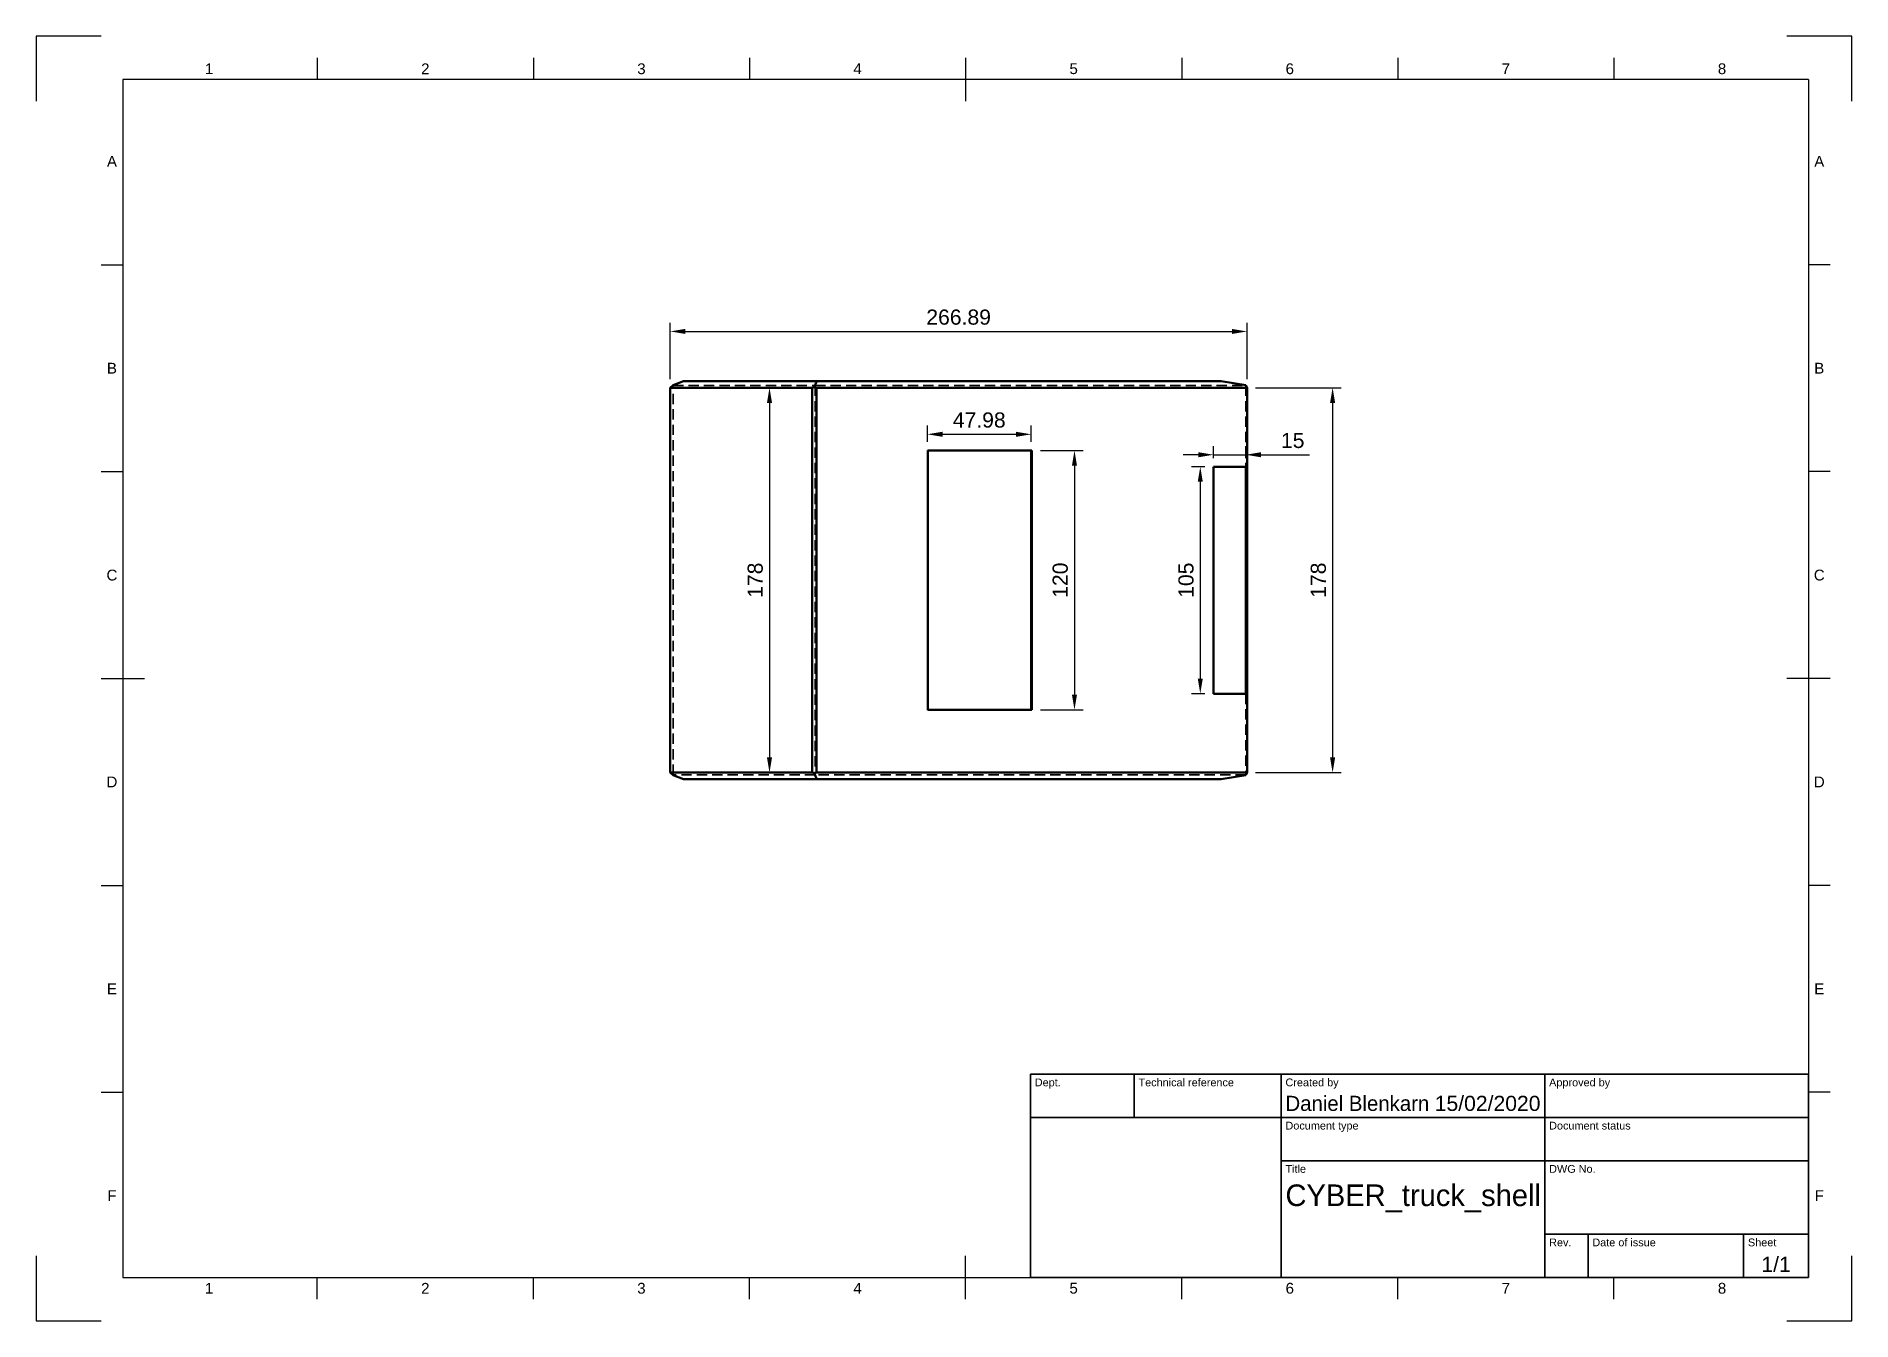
# Model space of a CAD drawing. Header units: millimetres. Extents: x 0 to 420, y 0 to 297.
import ezdxf
from ezdxf.enums import TextEntityAlignment as Align

# ---------------------------------------------------------------- set-up
doc = ezdxf.new("R2010")
doc.units = ezdxf.units.MM
doc.header["$LTSCALE"] = 0.75
doc.linetypes.add('HIDDEN2', pattern=[4.7625, 3.175, -1.5875])
for name, color, linetype, lineweight in [('Border', 7, 'Continuous', 25), ('Dimensions', 7, 'Continuous', 25), ('Hidden', 7, 'HIDDEN2', 35), ('TitleBlock', 7, 'Continuous', 35), ('Visible', 7, 'Continuous', 50)]:
    doc.layers.add(name, color=color, linetype=linetype, lineweight=lineweight)
doc.styles.add('FusionTitle', font='')
doc.styles.get("Standard").update_dxf_attribs({"font": 'arial.ttf'})
doc.styles.get('FusionTitle').set_extended_font_data('Arial Unicode MS')
doc.dimstyles.new('ISO-25', dxfattribs={"dimtxt": 3.5, "dimasz": 3.5, "dimexe": 2, "dimexo": 2, "dimgap": 1.5, "dimtad": 1, "dimzin": 12, "dimdsep": 46, "dimtxsty": 'Standard', "dimcen": 0, "dimclrd": 256, "dimclre": 256, "dimclrt": 256, "dimazin": 3, "dimtp": 0.1, "dimtm": 0.1, "dimtfac": 0.714, "dimtmove": 0, "dimatfit": 3, "dimfxl": 1, "dimtzin": 12, "dimarcsym": 0})

# ---------------------------------------------------------------- blocks, each defined once
blk = doc.blocks.new('ISO_A3_SHEET')
at = {"layer": 'Border'}
for p, q in [((15, 297), (0, 297)), ((0, 297), (0, 282)), ((420, 297), (405, 297)), ((420, 282), (420, 297)), ((65, 292), (65, 287)), ((115, 292), (115, 287)), ((165, 292), (165, 287)), ((215, 292), (215, 282)), ((265, 292), (265, 287)), ((315, 292), (315, 287)), ((365, 292), (365, 287)), ((410, 287), (20, 287)), ((20, 287), (20, 10)), ((410, 287), (410, 10)), ((15, 244.16666), (20, 244.16666)), ((415, 244.16666), (410, 244.16666)), ((15, 196.33333), (20, 196.33333)), ((415, 196.33333), (410, 196.33333)), ((15, 148.5), (25, 148.5)), ((415, 148.5), (405, 148.5)), ((15, 100.66667), (20, 100.66667)), ((415, 100.66667), (410, 100.66667)), ((15, 52.83334), (20, 52.83334)), ((415, 52.83334), (410, 52.83334)), ((0, 15), (0, 0)), ((215, 5), (215, 15)), ((420, 0), (420, 15)), ((20, 10), (410, 10)), ((65, 5), (65, 10)), ((115, 5), (115, 10)), ((165, 5), (165, 10)), ((265, 5), (265, 10)), ((315, 5), (315, 10)), ((365, 5), (365, 10)), ((0, 0), (15, 0)), ((405, 0), (420, 0))]:
    blk.add_line(p, q, dxfattribs=at)
at = {"layer": 'Border', "style": 'FusionTitle'}
for s, p in [('1', (40, 289.5)), ('2', (90, 289.5)), ('3', (140, 289.5)), ('4', (190, 289.5)), ('5', (240, 289.5)), ('6', (290, 289.5)), ('7', (340, 289.5)), ('8', (390, 289.5)), ('A', (17.5, 268.08333)), ('A', (412.5, 268.08333)), ('B', (17.5, 220.25)), ('B', (412.5, 220.25)), ('C', (17.5, 172.41667)), ('C', (412.5, 172.41667)), ('D', (17.5, 124.58334)), ('D', (412.5, 124.58334)), ('E', (17.5, 76.75001)), ('E', (412.5, 76.75001)), ('F', (17.5, 28.91668)), ('F', (412.5, 28.91668)), ('1', (40, 7.5)), ('2', (90, 7.5)), ('3', (140, 7.5)), ('4', (190, 7.5)), ('5', (240, 7.5)), ('6', (290, 7.5)), ('7', (340, 7.5)), ('8', (390, 7.5))]:
    blk.add_text(s, height=2.5, dxfattribs=at).set_placement(p, align=Align.MIDDLE)
blk = doc.blocks.new('ISO_TITLEBLOCK')
at = {"layer": 'TitleBlock'}
for p, q in [((0, 47), (-180, 47)), ((-180, 47), (-180, 0)), ((-156, 37), (-156, 47)), ((-122, 0), (-122, 47)), ((-61, 0), (-61, 47)), ((0, 0), (0, 47)), ((-180, 37), (0, 37)), ((-122, 27), (0, 27)), ((-61, 10), (0, 10)), ((-51, 0), (-51, 10)), ((-15, 0), (-15, 10)), ((-180, 0), (0, 0))]:
    blk.add_line(p, q, dxfattribs=at)
at = {"layer": 'TitleBlock', "style": 'FusionTitle'}
for s, p in [('Dept.', (-179, 46)), ('Technical reference', (-155, 46)), ('Created by', (-121, 46)), ('Approved by', (-60, 46)), ('Document type', (-121, 36)), ('Document status', (-60, 36)), ('Title', (-121, 26)), ('DWG No.', (-60, 26)), ('Rev.', (-60, 9)), ('Date of issue', (-50, 9)), ('Sheet', (-14, 9))]:
    blk.add_text(s, height=1.8, dxfattribs=at).set_placement(p, align=Align.TOP_LEFT)
for tag, p, height in [('DEPT', (-179, 38.5), 3.5), ('TECHNICAL_REFERENCE', (-155, 38.5), 3.5), ('CREATED_BY', (-121, 38.5), 3.5), ('APPROVED_BY', (-60, 38.5), 3.5), ('DOCUMENT_TYPE', (-121, 28.5), 3.5), ('DOCUMENT_STATUS', (-60, 28.5), 3.5), ('TITLE_1', (-121, 16.5), 5), ('TITLE_2', (-121, 9), 5), ('TITLE_3', (-121, 1.5), 5), ('DATE_OF_ISSUE', (-50, 1.5), 3.5)]:
    blk.add_attdef(tag, p, '', height=height, dxfattribs=at)
for tag, p in [('CREATED_DATE', (-62, 38.5)), ('APPROVED_DATE', (-1, 38.5))]:
    blk.add_attdef(tag, text='', height=3.5, dxfattribs=at).set_placement(p, align=Align.RIGHT)
for tag, height, p in [('DRAWING_NUMBER', 5, (-30.5, 16.6)), ('REV', 3.5, (-56, 3.1)), ('SHEET', 3.5, (-7.5, 3.1))]:
    blk.add_attdef(tag, text='', height=height, dxfattribs=at).set_placement(p, align=Align.MIDDLE)
blk = doc.blocks.new('*D11')
at = {"layer": 'Defpoints', "color": 0, "transparency": 16777216}
for p in [(230.148232, 204.972038), (206.155986, 201.232461), (230.148232, 201.232461)]:
    blk.add_point(p, dxfattribs=at)
at = {"layer": 'Dimensions', "lineweight": -2, "transparency": 16777216}
for p, q in [((206.155986, 203.232461), (206.155986, 206.972038)), ((230.148232, 203.232461), (230.148232, 206.972038)), ((209.655986, 204.972038), (226.648232, 204.972038))]:
    blk.add_line(p, q, dxfattribs=at)
at = {"layer": 'Dimensions', "transparency": 16777216}
for points in [[(209.655986, 205.555371), (209.655986, 204.388705), (206.155986, 204.972038)], [(226.648232, 205.555371), (226.648232, 204.388705), (230.148232, 204.972038)]]:
    blk.add_solid(points, dxfattribs=at)
at = {"layer": 'Dimensions', "transparency": 16777216, "insert": (218.152109, 208.259044), "char_height": 3.5, "attachment_point": 5}
blk.add_mtext('47.98', dxfattribs=at)
blk = doc.blocks.new('*D12')
at = {"layer": 'Defpoints', "color": 0, "transparency": 16777216}
for p in [(230.288763, 201.232461), (230.288763, 141.232461), (240.188258, 141.232461)]:
    blk.add_point(p, dxfattribs=at)
at = {"layer": 'Dimensions', "lineweight": -2, "transparency": 16777216}
for p, q in [((232.288763, 201.232461), (242.188258, 201.232461)), ((240.188258, 197.732461), (240.188258, 144.732461)), ((232.288763, 141.232461), (242.188258, 141.232461))]:
    blk.add_line(p, q, dxfattribs=at)
at = {"layer": 'Dimensions', "transparency": 16777216}
for points in [[(239.604924, 197.732461), (240.771591, 197.732461), (240.188258, 201.232461)], [(239.604924, 144.732461), (240.771591, 144.732461), (240.188258, 141.232461)]]:
    blk.add_solid(points, dxfattribs=at)
at = {"layer": 'Dimensions', "transparency": 16777216, "insert": (236.901252, 171.232461), "char_height": 3.5, "attachment_point": 5, "rotation": 90}
blk.add_mtext('120', dxfattribs=at)
blk = doc.blocks.new('*D13')
at = {"layer": 'Defpoints', "color": 0, "transparency": 16777216}
for p in [(272.324839, 197.482461), (269.293105, 144.982461), (272.324839, 144.982461)]:
    blk.add_point(p, dxfattribs=at)
at = {"layer": 'Dimensions', "lineweight": -2, "transparency": 16777216}
for p, q in [((270.324839, 197.482461), (267.293105, 197.482461)), ((269.293105, 193.982461), (269.293105, 148.482461)), ((270.324839, 144.982461), (267.293105, 144.982461))]:
    blk.add_line(p, q, dxfattribs=at)
at = {"layer": 'Dimensions', "transparency": 16777216}
for points in [[(268.709772, 193.982461), (269.876438, 193.982461), (269.293105, 197.482461)], [(268.709772, 148.482461), (269.876438, 148.482461), (269.293105, 144.982461)]]:
    blk.add_solid(points, dxfattribs=at)
at = {"layer": 'Dimensions', "transparency": 16777216, "insert": (266.0061, 171.232461), "char_height": 3.5, "attachment_point": 5, "rotation": 90}
blk.add_mtext('105', dxfattribs=at)
blk = doc.blocks.new('*D14')
at = {"layer": 'Defpoints', "color": 0, "transparency": 16777216}
for p in [(272.324839, 197.482461), (279.824839, 200.240618), (279.824839, 197.482461)]:
    blk.add_point(p, dxfattribs=at)
at = {"layer": 'Dimensions', "lineweight": -2, "transparency": 16777216}
for p, q in [((272.324839, 199.482461), (272.324839, 202.240618)), ((279.824839, 199.482461), (279.824839, 202.240618)), ((268.824839, 200.240618), (265.324839, 200.240618)), ((272.324839, 200.240618), (279.824839, 200.240618)), ((283.324839, 200.240618), (294.535275, 200.240618))]:
    blk.add_line(p, q, dxfattribs=at)
at = {"layer": 'Dimensions', "transparency": 16777216}
for points in [[(268.824839, 200.823951), (268.824839, 199.657284), (272.324839, 200.240618)], [(283.324839, 200.823951), (283.324839, 199.657284), (279.824839, 200.240618)]]:
    blk.add_solid(points, dxfattribs=at)
at = {"layer": 'Dimensions', "transparency": 16777216, "insert": (290.680057, 203.527623), "char_height": 3.5, "attachment_point": 5}
blk.add_mtext('15', dxfattribs=at)
blk = doc.blocks.new('*D15')
at = {"layer": 'Defpoints', "color": 0, "transparency": 16777216}
for p in [(280.1059, 215.732461), (280.1059, 126.732461), (299.90489, 126.732461)]:
    blk.add_point(p, dxfattribs=at)
at = {"layer": 'Dimensions', "lineweight": -2, "transparency": 16777216}
for p, q in [((282.1059, 215.732461), (301.90489, 215.732461)), ((299.90489, 212.232461), (299.90489, 130.232461)), ((282.1059, 126.732461), (301.90489, 126.732461))]:
    blk.add_line(p, q, dxfattribs=at)
at = {"layer": 'Dimensions', "transparency": 16777216}
for points in [[(299.321556, 212.232461), (300.488223, 212.232461), (299.90489, 215.732461)], [(299.321556, 130.232461), (300.488223, 130.232461), (299.90489, 126.732461)]]:
    blk.add_solid(points, dxfattribs=at)
at = {"layer": 'Dimensions', "transparency": 16777216, "insert": (296.617884, 171.232461), "char_height": 3.5, "attachment_point": 5, "rotation": 90}
blk.add_mtext('178', dxfattribs=at)
blk = doc.blocks.new('*D16')
at = {"layer": 'Defpoints', "color": 0, "transparency": 16777216}
for p in [(280.1059, 228.759417), (146.660912, 215.732461), (280.1059, 215.732461)]:
    blk.add_point(p, dxfattribs=at)
at = {"layer": 'Dimensions', "lineweight": -2, "transparency": 16777216}
for p, q in [((146.660912, 217.732461), (146.660912, 230.759417)), ((150.160912, 228.759417), (276.6059, 228.759417)), ((280.1059, 217.732461), (280.1059, 230.759417))]:
    blk.add_line(p, q, dxfattribs=at)
at = {"layer": 'Dimensions', "transparency": 16777216}
for points in [[(150.160912, 229.342751), (150.160912, 228.176084), (146.660912, 228.759417)], [(276.6059, 229.342751), (276.6059, 228.176084), (280.1059, 228.759417)]]:
    blk.add_solid(points, dxfattribs=at)
at = {"layer": 'Dimensions', "transparency": 16777216, "insert": (213.383406, 232.046423), "char_height": 3.5, "attachment_point": 5}
blk.add_mtext('266.89', dxfattribs=at)
blk = doc.blocks.new('*D17')
at = {"layer": 'Defpoints', "color": 0, "transparency": 16777216}
for p in [(179.526639, 215.732461), (169.627144, 126.732461), (179.526639, 126.732461)]:
    blk.add_point(p, dxfattribs=at)
at = {"layer": 'Dimensions', "lineweight": -2, "transparency": 16777216}
for p, q in [((177.526639, 215.732461), (167.627144, 215.732461)), ((169.627144, 212.232461), (169.627144, 130.232461)), ((177.526639, 126.732461), (167.627144, 126.732461))]:
    blk.add_line(p, q, dxfattribs=at)
at = {"layer": 'Dimensions', "transparency": 16777216}
for points in [[(169.04381, 212.232461), (170.210477, 212.232461), (169.627144, 215.732461)], [(169.04381, 130.232461), (170.210477, 130.232461), (169.627144, 126.732461)]]:
    blk.add_solid(points, dxfattribs=at)
at = {"layer": 'Dimensions', "transparency": 16777216, "insert": (166.340138, 171.232461), "char_height": 3.5, "attachment_point": 5, "rotation": 90}
blk.add_mtext('178', dxfattribs=at)

msp = doc.modelspace()

# ---------------------------------------------------------------- linework, layer by layer
at = {"layer": 'Hidden'}
for p, q in [((147.3248, 216.2325, -15.0696), (147.3248, 216.3098, -15.0696)), ((147.3248, 126.2325, -15.0696), (147.3248, 216.2325, -15.0696)), ((147.3248, 216.2325, -15.0696), (180.1906, 216.2325, 14.1099)), ((180.1906, 216.2325, 14.1099), (180.1906, 126.2325, 14.1099)), ((180.1906, 216.2325, 14.1099), (279.8248, 216.2325, -15.0696)), ((279.8248, 216.3098, -15.0696), (279.8248, 216.2325, -15.0696)), ((279.8248, 216.2325, -15.0696), (279.8248, 197.4825, -15.0696)), ((206.156, 141.2325, 7.0265), (206.156, 201.2325, 7.0265)), ((206.156, 201.2325, 7.0265), (206.2965, 201.2325, 7.5064)), ((279.8248, 144.9825, -15.0696), (279.8248, 126.2325, -15.0696)), ((206.156, 141.2325, 7.0265), (206.2965, 141.2325, 7.5064)), ((147.3248, 126.1551, -15.0696), (147.3248, 126.2325, -15.0696)), ((180.1906, 126.2325, 14.1099), (147.3248, 126.2325, -15.0696)), ((279.8248, 126.2325, -15.0696), (180.1906, 126.2325, 14.1099)), ((279.8248, 126.2325, -15.0696), (279.8248, 126.1551, -15.0696))]:
    msp.add_line(p, q, dxfattribs=at)
at = {"layer": 'Visible'}
for p, q in [((147.3248, 216.3098, -15.0696), (146.6609, 215.7325, -14.3218)), ((146.6609, 215.7325, -14.3218), (179.5266, 215.7325, 14.8577)), ((146.6609, 215.7325, -14.3218), (146.6609, 126.7325, -14.3218)), ((149.7318, 217.2325, -15.0696), (147.3248, 216.3098, -15.0696)), ((180.5902, 217.2325, 12.3277), (149.7318, 217.2325, -15.0696)), ((179.5266, 126.7325, 14.8577), (179.5266, 215.7325, 14.8577)), ((179.9991, 215.8678, 14.9637), (180.5902, 217.2325, 12.3277)), ((180.4716, 126.7325, 15.0696), (180.4716, 215.7325, 15.0696)), ((180.4716, 215.7325, 15.0696), (280.1059, 215.7325, -14.1099)), ((274.139, 217.2325, -15.0696), (180.5902, 217.2325, 12.3277)), ((279.8248, 216.3098, -15.0696), (274.139, 217.2325, -15.0696)), ((280.1059, 215.7325, -14.1099), (279.8248, 216.3098, -15.0696)), ((280.1059, 126.7325, -14.1099), (280.1059, 215.7325, -14.1099)), ((206.2965, 201.2325, 7.5064), (230.2888, 201.2325, 0.4798)), ((206.2965, 141.2325, 7.5064), (206.2965, 201.2325, 7.5064)), ((230.1482, 201.2325), (230.1482, 141.2325)), ((230.2888, 201.2325, 0.4798), (230.2888, 141.2325, 0.4798)), ((272.3248, 144.9825, -11.8311), (272.3248, 197.4825, -11.8311)), ((272.3248, 197.4825, -11.8311), (279.8248, 197.4825, -14.0276)), ((279.8248, 197.4825, -14.0276), (279.8248, 144.9825, -14.0276)), ((279.8248, 144.9825, -14.0276), (272.3248, 144.9825, -11.8311)), ((230.2888, 141.2325, 0.4798), (206.2965, 141.2325, 7.5064)), ((179.5266, 126.7325, 14.8577), (146.6609, 126.7325, -14.3218)), ((146.6609, 126.7325, -14.3218), (147.3248, 126.1551, -15.0696)), ((147.3248, 126.1551, -15.0696), (149.7318, 125.2325, -15.0696)), ((180.5902, 125.2325, 12.3277), (179.9991, 126.5971, 14.9637)), ((280.1059, 126.7325, -14.1099), (180.4716, 126.7325, 15.0696)), ((274.139, 125.2325, -15.0696), (279.8248, 126.1551, -15.0696)), ((279.8248, 126.1551, -15.0696), (280.1059, 126.7325, -14.1099)), ((149.7318, 125.2325, -15.0696), (180.5902, 125.2325, 12.3277)), ((180.5902, 125.2325, 12.3277), (274.139, 125.2325, -15.0696))]:
    msp.add_line(p, q, dxfattribs=at)
at = {"layer": 'Visible', "extrusion": (-0.275428, 0.961322, 0)}
for points in [[(179.5266, 215.7325, 14.8577), (179.6841, 215.7776, 14.893), (179.8416, 215.8227, 14.9284), (179.9991, 215.8678, 14.9637)], [(180.4716, 126.7325, 15.0696), (180.3141, 126.6873, 15.0343), (180.1566, 126.6422, 14.999), (179.9991, 126.5971, 14.9637)]]:
    msp.add_open_spline(points, degree=3, dxfattribs=at)
at = {"layer": 'Visible', "extrusion": (0.275428, 0.961322, 0)}
for points in [[(179.9991, 215.8678, 14.9637), (180.1566, 215.8227, 14.999), (180.3141, 215.7776, 15.0343), (180.4716, 215.7325, 15.0696)], [(179.9991, 126.5971, 14.9637), (179.8416, 126.6422, 14.9284), (179.6841, 126.6873, 14.893), (179.5266, 126.7325, 14.8577)]]:
    msp.add_open_spline(points, degree=3, dxfattribs=at)

# ---------------------------------------------------------------- block references
at = {"layer": 'Border'}
msp.add_blockref('ISO_A3_SHEET', (0, 0), dxfattribs=at)
at = {"layer": 'TitleBlock'}
ref = msp.add_blockref('ISO_TITLEBLOCK', (410, 10), dxfattribs=at)
ref.add_attrib('CREATED_DATE', '15/02/2020', dxfattribs={"height": 3.5, "style": 'FusionTitle'}).set_placement((348, 48.5), align=Align.RIGHT)
ref.add_attrib('SHEET', '1/1', dxfattribs={"height": 3.5, "style": 'FusionTitle'}).set_placement((402.5, 13.1), align=Align.MIDDLE)
ref.add_attrib('TITLE_1', 'CYBER_truck_shell', (289, 26.5), dxfattribs={"height": 5, "style": 'FusionTitle', "width": 0.963739})
ref.add_attrib('CREATED_BY', 'Daniel Blenkarn', (289, 48.5), dxfattribs={"height": 3.5, "style": 'FusionTitle', "width": 0.963908})

# ---------------------------------------------------------------- dimensions: what is measured, and where the dimension line sits
at = {"layer": 'Dimensions'}
for p1, p2, distance, picture, middle in [((146.6609, 215.7325), (280.1059, 215.7325), 13.027, '*D16', (213.3834, 232.0464)), ((179.5266, 215.7325), (179.5266, 126.7325), -9.8995, '*D17', (166.3401, 171.2325)), ((280.1059, 215.7325), (280.1059, 126.7325), 19.799, '*D15', (296.6179, 171.2325)), ((206.156, 201.2325), (230.1482, 201.2325), 3.7396, '*D11', (218.1521, 208.259)), ((272.3248, 197.4825), (279.8248, 197.4825), 2.7582, '*D14', (290.6801, 203.5276)), ((230.2888, 201.2325), (230.2888, 141.2325), 9.8995, '*D12', (236.9013, 171.2325)), ((272.3248, 197.4825), (272.3248, 144.9825), -3.0317, '*D13', (266.0061, 171.2325))]:
    dim = msp.add_aligned_dim(p1=p1, p2=p2, distance=distance, dimstyle='ISO-25', override={"dimlfac": 2, "dimclrd": 256, "dimclre": 256}, dxfattribs=at)
    dim.commit()
    dim.dimension.update_dxf_attribs({"geometry": picture, "text_midpoint": middle})

doc.saveas('drawing.dxf')
